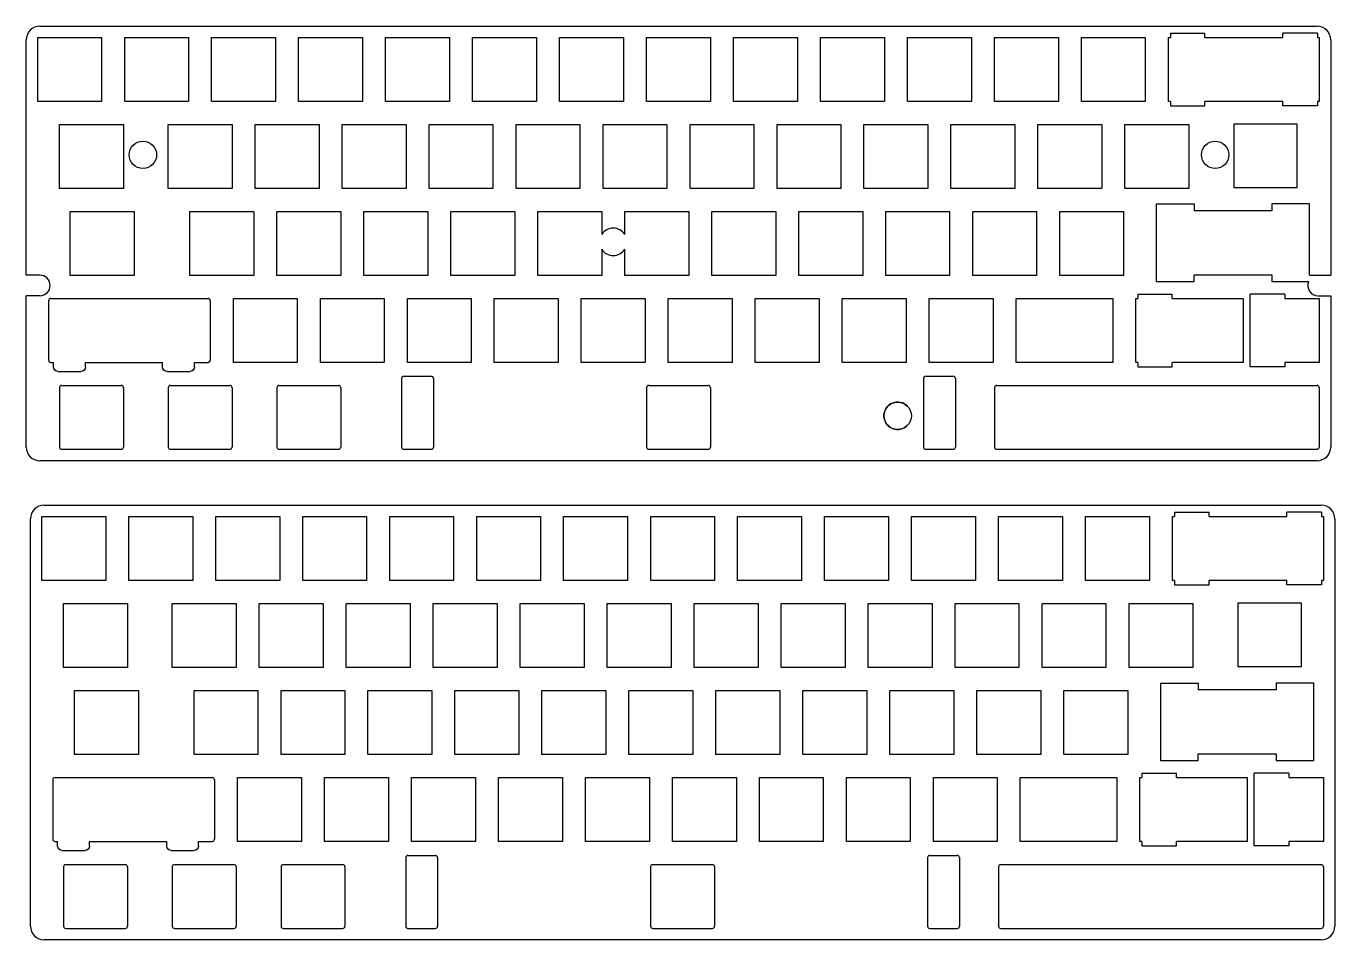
# Model space of a CAD drawing. Header units: millimetres. Extents: x 3603 to 4316, y 1056 to 1550.
# Drawn here: x 4022.1 to 4308.8, y 1055.8 to 1256 of the extents above; entities that cross this region are included whole.
import ezdxf

# ---------------------------------------------------------------- set-up
doc = ezdxf.new("R2010")
doc.units = ezdxf.units.MM

msp = doc.modelspace()

# ---------------------------------------------------------------- linework, layer by layer
at = {"color": 0}
for p, q in [((4025.15, 1255.96), (4304.85, 1255.96)), ((4022.15, 1201.41), (4022.15, 1252.96)), ((4024.65, 1253.46), (4038.65, 1253.46)), ((4024.65, 1239.46), (4024.65, 1253.46)), ((4038.65, 1253.46), (4038.65, 1239.46)), ((4043.7, 1253.46), (4057.7, 1253.46)), ((4043.7, 1239.46), (4043.7, 1253.46)), ((4057.7, 1253.46), (4057.7, 1239.46)), ((4062.75, 1253.46), (4076.75, 1253.46)), ((4062.75, 1239.46), (4062.75, 1253.46)), ((4076.75, 1253.46), (4076.75, 1239.46)), ((4081.8, 1253.46), (4095.8, 1253.46)), ((4081.8, 1239.46), (4081.8, 1253.46)), ((4095.8, 1253.46), (4095.8, 1239.46)), ((4100.85, 1253.46), (4114.85, 1253.46)), ((4100.85, 1239.46), (4100.85, 1253.46)), ((4114.85, 1253.46), (4114.85, 1239.46)), ((4119.9, 1253.46), (4133.9, 1253.46)), ((4119.9, 1239.46), (4119.9, 1253.46)), ((4133.9, 1253.46), (4133.9, 1239.46)), ((4138.95, 1253.46), (4152.95, 1253.46)), ((4138.95, 1239.46), (4138.95, 1253.46)), ((4152.95, 1253.46), (4152.95, 1239.46)), ((4158, 1253.46), (4172, 1253.46)), ((4158, 1239.46), (4158, 1253.46)), ((4172, 1253.46), (4172, 1239.46)), ((4177.05, 1253.46), (4191.05, 1253.46)), ((4177.05, 1239.46), (4177.05, 1253.46)), ((4191.05, 1253.46), (4191.05, 1239.46)), ((4196.1, 1253.46), (4210.1, 1253.46)), ((4196.1, 1239.46), (4196.1, 1253.46)), ((4210.1, 1253.46), (4210.1, 1239.46)), ((4215.15, 1253.46), (4229.15, 1253.46)), ((4215.15, 1239.46), (4215.15, 1253.46)), ((4229.15, 1253.46), (4229.15, 1239.46)), ((4234.2, 1253.46), (4248.2, 1253.46)), ((4234.2, 1239.46), (4234.2, 1253.46)), ((4248.2, 1253.46), (4248.2, 1239.46)), ((4253.25, 1253.46), (4267.25, 1253.46)), ((4253.25, 1239.46), (4253.25, 1253.46)), ((4267.25, 1253.46), (4267.25, 1239.46)), ((4272.3, 1253.46), (4272.73, 1253.46)), ((4272.3, 1239.46), (4272.3, 1253.46)), ((4272.73, 1254.43), (4272.73, 1253.46)), ((4272.73, 1254.43), (4280.3, 1254.43)), ((4280.3, 1253.46), (4280.3, 1254.43)), ((4280.3, 1253.46), (4297.35, 1253.46)), ((4297.35, 1253.46), (4297.35, 1254.43)), ((4304.93, 1254.43), (4297.35, 1254.43)), ((4304.93, 1254.43), (4304.93, 1253.46)), ((4304.93, 1253.46), (4305.35, 1253.46)), ((4305.35, 1253.46), (4305.35, 1239.46)), ((4307.85, 1252.96), (4307.85, 1201.41)), ((4038.65, 1239.46), (4024.65, 1239.46)), ((4057.7, 1239.46), (4043.7, 1239.46)), ((4076.75, 1239.46), (4062.75, 1239.46)), ((4095.8, 1239.46), (4081.8, 1239.46)), ((4114.85, 1239.46), (4100.85, 1239.46)), ((4133.9, 1239.46), (4119.9, 1239.46)), ((4152.95, 1239.46), (4138.95, 1239.46)), ((4172, 1239.46), (4158, 1239.46)), ((4191.05, 1239.46), (4177.05, 1239.46)), ((4210.1, 1239.46), (4196.1, 1239.46)), ((4229.15, 1239.46), (4215.15, 1239.46)), ((4248.2, 1239.46), (4234.2, 1239.46)), ((4267.25, 1239.46), (4253.25, 1239.46)), ((4272.73, 1239.46), (4272.3, 1239.46)), ((4272.73, 1239.46), (4272.73, 1238.49)), ((4272.73, 1238.49), (4280.3, 1238.49)), ((4297.35, 1239.46), (4280.3, 1239.46)), ((4280.3, 1238.49), (4280.3, 1239.46)), ((4297.35, 1238.49), (4297.35, 1239.46)), ((4304.93, 1238.49), (4297.35, 1238.49)), ((4305.35, 1239.46), (4304.93, 1239.46)), ((4304.93, 1239.46), (4304.93, 1238.49)), ((4029.41, 1234.41), (4043.41, 1234.41)), ((4029.41, 1220.41), (4029.41, 1234.41)), ((4043.41, 1234.41), (4043.41, 1220.41)), ((4053.23, 1234.41), (4067.22, 1234.41)), ((4053.23, 1220.41), (4053.23, 1234.41)), ((4067.22, 1234.41), (4067.22, 1220.41)), ((4072.28, 1234.41), (4086.27, 1234.41)), ((4072.28, 1220.41), (4072.28, 1234.41)), ((4086.27, 1234.41), (4086.27, 1220.41)), ((4091.33, 1234.41), (4105.32, 1234.41)), ((4091.33, 1220.41), (4091.33, 1234.41)), ((4105.32, 1234.41), (4105.32, 1220.41)), ((4110.38, 1234.41), (4124.37, 1234.41)), ((4110.38, 1220.41), (4110.38, 1234.41)), ((4124.37, 1234.41), (4124.37, 1220.41)), ((4129.43, 1234.41), (4143.42, 1234.41)), ((4129.43, 1220.41), (4129.43, 1234.41)), ((4143.42, 1234.41), (4143.42, 1220.41)), ((4148.48, 1234.41), (4162.47, 1234.41)), ((4148.48, 1220.41), (4148.48, 1234.41)), ((4162.47, 1234.41), (4162.47, 1220.41)), ((4167.53, 1234.41), (4181.52, 1234.41)), ((4167.53, 1220.41), (4167.53, 1234.41)), ((4181.52, 1234.41), (4181.52, 1220.41)), ((4186.58, 1234.41), (4200.57, 1234.41)), ((4186.58, 1220.41), (4186.58, 1234.41)), ((4200.57, 1234.41), (4200.57, 1220.41)), ((4205.63, 1234.41), (4219.62, 1234.41)), ((4205.63, 1220.41), (4205.63, 1234.41)), ((4219.62, 1234.41), (4219.62, 1220.41)), ((4224.68, 1234.41), (4238.67, 1234.41)), ((4224.68, 1220.41), (4224.68, 1234.41)), ((4238.67, 1234.41), (4238.67, 1220.41)), ((4243.73, 1234.41), (4257.72, 1234.41)), ((4243.73, 1220.41), (4243.73, 1234.41)), ((4257.72, 1234.41), (4257.72, 1220.41)), ((4262.78, 1234.41), (4276.77, 1234.41)), ((4262.78, 1220.41), (4262.78, 1234.41)), ((4276.77, 1234.41), (4276.77, 1220.41)), ((4043.41, 1220.41), (4029.41, 1220.41)), ((4067.22, 1220.41), (4053.23, 1220.41)), ((4086.27, 1220.41), (4072.28, 1220.41)), ((4105.32, 1220.41), (4091.33, 1220.41)), ((4124.37, 1220.41), (4110.38, 1220.41)), ((4143.42, 1220.41), (4129.43, 1220.41)), ((4162.47, 1220.41), (4148.48, 1220.41)), ((4181.52, 1220.41), (4167.53, 1220.41)), ((4200.57, 1220.41), (4186.58, 1220.41)), ((4219.62, 1220.41), (4205.63, 1220.41)), ((4238.67, 1220.41), (4224.68, 1220.41)), ((4257.72, 1220.41), (4243.73, 1220.41)), ((4276.77, 1220.41), (4262.78, 1220.41)), ((4031.79, 1215.36), (4045.79, 1215.36)), ((4031.79, 1201.36), (4031.79, 1215.36)), ((4045.79, 1215.36), (4045.79, 1201.36)), ((4057.99, 1215.36), (4071.99, 1215.36)), ((4057.99, 1201.36), (4057.99, 1215.36)), ((4071.99, 1215.36), (4071.99, 1201.36)), ((4077.04, 1215.36), (4091.04, 1215.36)), ((4077.04, 1201.36), (4077.04, 1215.36)), ((4091.04, 1215.36), (4091.04, 1201.36)), ((4096.09, 1215.36), (4110.09, 1215.36)), ((4096.09, 1201.36), (4096.09, 1215.36)), ((4110.09, 1215.36), (4110.09, 1201.36)), ((4115.14, 1215.36), (4129.14, 1215.36)), ((4115.14, 1201.36), (4115.14, 1215.36)), ((4129.14, 1215.36), (4129.14, 1201.36)), ((4134.19, 1215.36), (4148.19, 1215.36)), ((4134.19, 1201.36), (4134.19, 1215.36)), ((4148.19, 1215.36), (4148.19, 1210.34)), ((4153.24, 1215.36), (4167.24, 1215.36)), ((4153.24, 1210.31), (4153.24, 1215.36)), ((4167.24, 1215.36), (4167.24, 1201.36)), ((4172.29, 1215.36), (4186.29, 1215.36)), ((4172.29, 1201.36), (4172.29, 1215.36)), ((4186.29, 1215.36), (4186.29, 1201.36)), ((4191.34, 1215.36), (4205.34, 1215.36)), ((4191.34, 1201.36), (4191.34, 1215.36)), ((4205.34, 1215.36), (4205.34, 1201.36)), ((4210.39, 1215.36), (4224.39, 1215.36)), ((4210.39, 1201.36), (4210.39, 1215.36)), ((4224.39, 1215.36), (4224.39, 1201.36)), ((4229.44, 1215.36), (4243.44, 1215.36)), ((4229.44, 1201.36), (4229.44, 1215.36)), ((4243.44, 1215.36), (4243.44, 1201.36)), ((4248.49, 1215.36), (4262.49, 1215.36)), ((4248.49, 1201.36), (4248.49, 1215.36)), ((4262.49, 1215.36), (4262.49, 1201.36)), ((4269.64, 1217), (4269.64, 1200.01)), ((4269.64, 1217), (4277.92, 1217)), ((4294.97, 1215.51), (4277.92, 1215.51)), ((4303.24, 1217), (4294.97, 1217)), ((4303.24, 1201.41), (4303.24, 1217)), ((4148.19, 1207.07), (4148.19, 1201.36)), ((4153.24, 1201.36), (4153.24, 1207.1)), ((4045.79, 1201.36), (4031.79, 1201.36)), ((4071.99, 1201.36), (4057.99, 1201.36)), ((4091.04, 1201.36), (4077.04, 1201.36)), ((4110.09, 1201.36), (4096.09, 1201.36)), ((4129.14, 1201.36), (4115.14, 1201.36)), ((4148.19, 1201.36), (4134.19, 1201.36)), ((4167.24, 1201.36), (4153.24, 1201.36)), ((4186.29, 1201.36), (4172.29, 1201.36)), ((4205.34, 1201.36), (4191.34, 1201.36)), ((4224.39, 1201.36), (4210.39, 1201.36)), ((4243.44, 1201.36), (4229.44, 1201.36)), ((4262.49, 1201.36), (4248.49, 1201.36)), ((4277.92, 1200.01), (4277.92, 1201.51)), ((4277.92, 1201.51), (4294.97, 1201.51)), ((4294.97, 1201.51), (4294.97, 1200.01)), ((4269.64, 1200.01), (4277.92, 1200.01)), ((4294.97, 1200.01), (4303, 1200.01)), ((4022.15, 1163.76), (4022.15, 1196.91)), ((4067.51, 1196.31), (4081.51, 1196.31)), ((4067.51, 1182.31), (4067.51, 1196.31)), ((4081.51, 1196.31), (4081.51, 1182.31)), ((4086.56, 1196.31), (4100.56, 1196.31)), ((4086.56, 1182.31), (4086.56, 1196.31)), ((4100.56, 1196.31), (4100.56, 1182.31)), ((4105.61, 1196.31), (4119.61, 1196.31)), ((4105.61, 1182.31), (4105.61, 1196.31)), ((4119.61, 1196.31), (4119.61, 1182.31)), ((4124.66, 1196.31), (4138.66, 1196.31)), ((4124.66, 1182.31), (4124.66, 1196.31)), ((4138.66, 1196.31), (4138.66, 1182.31)), ((4143.71, 1196.31), (4157.71, 1196.31)), ((4143.71, 1182.31), (4143.71, 1196.31)), ((4157.71, 1196.31), (4157.71, 1182.31)), ((4162.76, 1196.31), (4176.76, 1196.31)), ((4162.76, 1182.31), (4162.76, 1196.31)), ((4176.76, 1196.31), (4176.76, 1182.31)), ((4181.81, 1196.31), (4195.81, 1196.31)), ((4181.81, 1182.31), (4181.81, 1196.31)), ((4195.81, 1196.31), (4195.81, 1182.31)), ((4200.86, 1196.31), (4214.86, 1196.31)), ((4200.86, 1182.31), (4200.86, 1196.31)), ((4214.86, 1196.31), (4214.86, 1182.31)), ((4219.91, 1196.31), (4233.91, 1196.31)), ((4219.91, 1182.31), (4219.91, 1196.31)), ((4233.91, 1196.31), (4233.91, 1182.31)), ((4238.96, 1196.31), (4260.11, 1196.31)), ((4238.96, 1182.31), (4238.96, 1196.31)), ((4260.11, 1196.31), (4260.11, 1182.31)), ((4265.15, 1196.31), (4265.58, 1196.31)), ((4265.15, 1182.31), (4265.15, 1196.31)), ((4265.58, 1197.28), (4265.58, 1196.31)), ((4265.58, 1197.28), (4273.16, 1197.28)), ((4273.16, 1196.31), (4273.16, 1197.28)), ((4273.16, 1196.31), (4288.68, 1196.31)), ((4288.68, 1196.31), (4288.68, 1182.31)), ((4290.21, 1181.34), (4290.21, 1197.28)), ((4297.78, 1197.28), (4290.21, 1197.28)), ((4297.78, 1197.28), (4297.78, 1196.31)), ((4297.78, 1196.31), (4305.35, 1196.31)), ((4305.35, 1196.31), (4305.35, 1182.31)), ((4307.85, 1196.91), (4307.85, 1163.76)), ((4081.51, 1182.31), (4067.51, 1182.31)), ((4100.56, 1182.31), (4086.56, 1182.31)), ((4119.61, 1182.31), (4105.61, 1182.31)), ((4138.66, 1182.31), (4124.66, 1182.31)), ((4157.71, 1182.31), (4143.71, 1182.31)), ((4176.76, 1182.31), (4162.76, 1182.31)), ((4195.81, 1182.31), (4181.81, 1182.31)), ((4214.86, 1182.31), (4200.86, 1182.31)), ((4233.91, 1182.31), (4219.91, 1182.31)), ((4260.11, 1182.31), (4238.96, 1182.31)), ((4265.58, 1182.31), (4265.15, 1182.31)), ((4265.58, 1182.31), (4265.58, 1181.34)), ((4265.58, 1181.34), (4273.16, 1181.34)), ((4288.68, 1182.31), (4273.16, 1182.31)), ((4273.16, 1181.34), (4273.16, 1182.31)), ((4297.78, 1181.34), (4290.21, 1181.34)), ((4305.35, 1182.31), (4297.78, 1182.31)), ((4297.78, 1182.31), (4297.78, 1181.34)), ((4304.85, 1160.76), (4025.15, 1160.76)), ((4026.06, 1151.01), (4305.75, 1151.01)), ((4273.63, 1149.48), (4273.63, 1148.51)), ((4273.63, 1149.48), (4281.2, 1149.48)), ((4281.2, 1148.51), (4281.2, 1149.48)), ((4298.26, 1148.51), (4298.26, 1149.48)), ((4305.83, 1149.48), (4298.26, 1149.48)), ((4305.83, 1149.48), (4305.83, 1148.51)), ((4023.06, 1091.82), (4023.06, 1148.01)), ((4025.56, 1148.51), (4039.55, 1148.51)), ((4025.56, 1134.51), (4025.56, 1148.51)), ((4039.55, 1148.51), (4039.55, 1134.51)), ((4044.61, 1148.51), (4058.6, 1148.51)), ((4044.61, 1134.51), (4044.61, 1148.51)), ((4058.6, 1148.51), (4058.6, 1134.51)), ((4063.66, 1148.51), (4077.65, 1148.51)), ((4063.66, 1134.51), (4063.66, 1148.51)), ((4077.65, 1148.51), (4077.65, 1134.51)), ((4082.71, 1148.51), (4096.7, 1148.51)), ((4082.71, 1134.51), (4082.71, 1148.51)), ((4096.7, 1148.51), (4096.7, 1134.51)), ((4101.76, 1148.51), (4115.75, 1148.51)), ((4101.76, 1134.51), (4101.76, 1148.51)), ((4115.75, 1148.51), (4115.75, 1134.51)), ((4120.8, 1148.51), (4134.8, 1148.51)), ((4120.8, 1134.51), (4120.8, 1148.51)), ((4134.8, 1148.51), (4134.8, 1134.51)), ((4139.85, 1148.51), (4153.85, 1148.51)), ((4139.85, 1134.51), (4139.85, 1148.51)), ((4153.85, 1148.51), (4153.85, 1134.51)), ((4158.91, 1148.51), (4172.9, 1148.51)), ((4158.91, 1134.51), (4158.91, 1148.51)), ((4172.9, 1148.51), (4172.9, 1134.51)), ((4177.96, 1148.51), (4191.95, 1148.51)), ((4177.96, 1134.51), (4177.96, 1148.51)), ((4191.95, 1148.51), (4191.95, 1134.51)), ((4197.01, 1148.51), (4211, 1148.51)), ((4197.01, 1134.51), (4197.01, 1148.51)), ((4211, 1148.51), (4211, 1134.51)), ((4216.06, 1148.51), (4230.05, 1148.51)), ((4216.06, 1134.51), (4216.06, 1148.51)), ((4230.05, 1148.51), (4230.05, 1134.51)), ((4235.11, 1148.51), (4249.1, 1148.51)), ((4235.11, 1134.51), (4235.11, 1148.51)), ((4249.1, 1148.51), (4249.1, 1134.51)), ((4254.16, 1148.51), (4268.15, 1148.51)), ((4254.16, 1134.51), (4254.16, 1148.51)), ((4268.15, 1148.51), (4268.15, 1134.51)), ((4273.21, 1148.51), (4273.63, 1148.51)), ((4273.21, 1134.51), (4273.21, 1148.51)), ((4281.2, 1148.51), (4298.26, 1148.51)), ((4305.83, 1148.51), (4306.25, 1148.51)), ((4306.25, 1148.51), (4306.25, 1134.51)), ((4308.75, 1148.01), (4308.75, 1091.92)), ((4039.55, 1134.51), (4025.56, 1134.51)), ((4058.6, 1134.51), (4044.61, 1134.51)), ((4077.65, 1134.51), (4063.66, 1134.51)), ((4096.7, 1134.51), (4082.71, 1134.51)), ((4115.75, 1134.51), (4101.76, 1134.51)), ((4134.8, 1134.51), (4120.8, 1134.51)), ((4153.85, 1134.51), (4139.85, 1134.51)), ((4172.9, 1134.51), (4158.91, 1134.51)), ((4191.95, 1134.51), (4177.96, 1134.51)), ((4211, 1134.51), (4197.01, 1134.51)), ((4230.05, 1134.51), (4216.06, 1134.51)), ((4249.1, 1134.51), (4235.11, 1134.51)), ((4268.15, 1134.51), (4254.16, 1134.51)), ((4273.63, 1134.51), (4273.21, 1134.51)), ((4273.63, 1134.51), (4273.63, 1133.54)), ((4273.63, 1133.54), (4281.2, 1133.54)), ((4298.26, 1134.51), (4281.2, 1134.51)), ((4281.2, 1133.54), (4281.2, 1134.51)), ((4298.26, 1133.54), (4298.26, 1134.51)), ((4305.83, 1133.54), (4298.26, 1133.54)), ((4306.25, 1134.51), (4305.83, 1134.51)), ((4305.83, 1134.51), (4305.83, 1133.54)), ((4030.32, 1129.46), (4044.32, 1129.46)), ((4030.32, 1115.46), (4030.32, 1129.46)), ((4044.32, 1129.46), (4044.32, 1115.46)), ((4054.13, 1129.46), (4068.13, 1129.46)), ((4054.13, 1115.46), (4054.13, 1129.46)), ((4068.13, 1129.46), (4068.13, 1115.46)), ((4073.18, 1129.46), (4087.18, 1129.46)), ((4073.18, 1115.46), (4073.18, 1129.46)), ((4087.18, 1129.46), (4087.18, 1115.46)), ((4092.23, 1129.46), (4106.23, 1129.46)), ((4092.23, 1115.46), (4092.23, 1129.46)), ((4106.23, 1129.46), (4106.23, 1115.46)), ((4111.28, 1129.46), (4125.28, 1129.46)), ((4111.28, 1115.46), (4111.28, 1129.46)), ((4125.28, 1129.46), (4125.28, 1115.46)), ((4130.33, 1129.46), (4144.33, 1129.46)), ((4130.33, 1115.46), (4130.33, 1129.46)), ((4144.33, 1129.46), (4144.33, 1115.46)), ((4149.38, 1129.46), (4163.38, 1129.46)), ((4149.38, 1115.46), (4149.38, 1129.46)), ((4163.38, 1129.46), (4163.38, 1115.46)), ((4168.43, 1129.46), (4182.43, 1129.46)), ((4168.43, 1115.46), (4168.43, 1129.46)), ((4182.43, 1129.46), (4182.43, 1115.46)), ((4187.48, 1129.46), (4201.48, 1129.46)), ((4187.48, 1115.46), (4187.48, 1129.46)), ((4201.48, 1129.46), (4201.48, 1115.46)), ((4206.53, 1129.46), (4220.53, 1129.46)), ((4206.53, 1115.46), (4206.53, 1129.46)), ((4220.53, 1129.46), (4220.53, 1115.46)), ((4225.58, 1129.46), (4239.58, 1129.46)), ((4225.58, 1115.46), (4225.58, 1129.46)), ((4239.58, 1129.46), (4239.58, 1115.46)), ((4244.63, 1129.46), (4258.63, 1129.46)), ((4244.63, 1115.46), (4244.63, 1129.46)), ((4258.63, 1129.46), (4258.63, 1115.46)), ((4263.68, 1129.46), (4277.68, 1129.46)), ((4263.68, 1115.46), (4263.68, 1129.46)), ((4277.68, 1129.46), (4277.68, 1115.46)), ((4044.32, 1115.46), (4030.32, 1115.46)), ((4068.13, 1115.46), (4054.13, 1115.46)), ((4087.18, 1115.46), (4073.18, 1115.46)), ((4106.23, 1115.46), (4092.23, 1115.46)), ((4125.28, 1115.46), (4111.28, 1115.46)), ((4144.33, 1115.46), (4130.33, 1115.46)), ((4163.38, 1115.46), (4149.38, 1115.46)), ((4182.43, 1115.46), (4168.43, 1115.46)), ((4201.48, 1115.46), (4187.48, 1115.46)), ((4220.53, 1115.46), (4206.53, 1115.46)), ((4239.58, 1115.46), (4225.58, 1115.46)), ((4258.63, 1115.46), (4244.63, 1115.46)), ((4277.68, 1115.46), (4263.68, 1115.46)), ((4032.7, 1110.41), (4046.7, 1110.41)), ((4032.7, 1096.41), (4032.7, 1110.41)), ((4046.7, 1110.41), (4046.7, 1096.41)), ((4058.89, 1110.41), (4072.89, 1110.41)), ((4058.89, 1096.41), (4058.89, 1110.41)), ((4072.89, 1110.41), (4072.89, 1096.41)), ((4077.94, 1110.41), (4091.94, 1110.41)), ((4077.94, 1096.41), (4077.94, 1110.41)), ((4091.94, 1110.41), (4091.94, 1096.41)), ((4096.99, 1110.41), (4110.99, 1110.41)), ((4096.99, 1096.41), (4096.99, 1110.41)), ((4110.99, 1110.41), (4110.99, 1096.41)), ((4116.04, 1110.41), (4130.04, 1110.41)), ((4116.04, 1096.41), (4116.04, 1110.41)), ((4130.04, 1110.41), (4130.04, 1096.41)), ((4135.09, 1110.41), (4149.09, 1110.41)), ((4135.09, 1096.41), (4135.09, 1110.41)), ((4149.09, 1110.41), (4149.09, 1101.47)), ((4154.14, 1110.41), (4168.14, 1110.41)), ((4154.14, 1101.01), (4154.14, 1110.41)), ((4168.14, 1110.41), (4168.14, 1096.41)), ((4173.19, 1110.41), (4187.19, 1110.41)), ((4173.19, 1096.41), (4173.19, 1110.41)), ((4187.19, 1110.41), (4187.19, 1096.41)), ((4192.24, 1110.41), (4206.24, 1110.41)), ((4192.24, 1096.41), (4192.24, 1110.41)), ((4206.24, 1110.41), (4206.24, 1096.41)), ((4211.29, 1110.41), (4225.29, 1110.41)), ((4211.29, 1096.41), (4211.29, 1110.41)), ((4225.29, 1110.41), (4225.29, 1096.41)), ((4230.34, 1110.41), (4244.34, 1110.41)), ((4230.34, 1096.41), (4230.34, 1110.41)), ((4244.34, 1110.41), (4244.34, 1096.41)), ((4249.39, 1110.41), (4263.39, 1110.41)), ((4249.39, 1096.41), (4249.39, 1110.41)), ((4263.39, 1110.41), (4263.39, 1096.41)), ((4270.55, 1112.05), (4270.55, 1095.06)), ((4270.55, 1112.05), (4278.82, 1112.05)), ((4295.87, 1110.56), (4278.82, 1110.56)), ((4304.15, 1112.05), (4295.87, 1112.05)), ((4304.15, 1095.07), (4304.15, 1112.05)), ((4149.09, 1102.12), (4149.09, 1096.41)), ((4154.14, 1096.41), (4154.14, 1102.16)), ((4046.7, 1096.41), (4032.7, 1096.41)), ((4072.89, 1096.41), (4058.89, 1096.41)), ((4091.94, 1096.41), (4077.94, 1096.41)), ((4110.99, 1096.41), (4096.99, 1096.41)), ((4130.04, 1096.41), (4116.04, 1096.41)), ((4149.09, 1096.41), (4135.09, 1096.41)), ((4168.14, 1096.41), (4154.14, 1096.41)), ((4187.19, 1096.41), (4173.19, 1096.41)), ((4206.24, 1096.41), (4192.24, 1096.41)), ((4225.29, 1096.41), (4211.29, 1096.41)), ((4244.34, 1096.41), (4230.34, 1096.41)), ((4263.39, 1096.41), (4249.39, 1096.41)), ((4270.55, 1095.06), (4278.82, 1095.06)), ((4278.82, 1095.06), (4278.82, 1096.56)), ((4278.82, 1096.56), (4295.87, 1096.56)), ((4295.87, 1096.56), (4295.87, 1095.06)), ((4295.87, 1095.06), (4304.15, 1095.06)), ((4266.48, 1092.33), (4266.48, 1091.36)), ((4266.48, 1092.33), (4274.06, 1092.33)), ((4274.06, 1091.36), (4274.06, 1092.33)), ((4291.11, 1076.39), (4291.11, 1092.33)), ((4298.69, 1092.33), (4291.11, 1092.33)), ((4298.69, 1092.33), (4298.69, 1091.36)), ((4023.06, 1058.81), (4023.06, 1091.96)), ((4068.42, 1091.36), (4082.42, 1091.36)), ((4068.42, 1077.36), (4068.42, 1091.36)), ((4082.42, 1091.36), (4082.42, 1077.36)), ((4087.47, 1091.36), (4101.47, 1091.36)), ((4087.47, 1077.36), (4087.47, 1091.36)), ((4101.47, 1091.36), (4101.47, 1077.36)), ((4106.52, 1091.36), (4120.52, 1091.36)), ((4106.52, 1077.36), (4106.52, 1091.36)), ((4120.52, 1091.36), (4120.52, 1077.36)), ((4125.57, 1091.36), (4139.57, 1091.36)), ((4125.57, 1077.36), (4125.57, 1091.36)), ((4139.57, 1091.36), (4139.57, 1077.36)), ((4144.62, 1091.36), (4158.62, 1091.36)), ((4144.62, 1077.36), (4144.62, 1091.36)), ((4158.62, 1091.36), (4158.62, 1077.36)), ((4163.67, 1091.36), (4177.67, 1091.36)), ((4163.67, 1077.36), (4163.67, 1091.36)), ((4177.67, 1091.36), (4177.67, 1077.36)), ((4182.72, 1091.36), (4196.72, 1091.36)), ((4182.72, 1077.36), (4182.72, 1091.36)), ((4196.72, 1091.36), (4196.72, 1077.36)), ((4201.77, 1091.36), (4215.77, 1091.36)), ((4201.77, 1077.36), (4201.77, 1091.36)), ((4215.77, 1091.36), (4215.77, 1077.36)), ((4220.82, 1091.36), (4234.82, 1091.36)), ((4220.82, 1077.36), (4220.82, 1091.36)), ((4234.82, 1091.36), (4234.82, 1077.36)), ((4239.87, 1091.36), (4261.01, 1091.36)), ((4239.87, 1077.36), (4239.87, 1091.36)), ((4261.01, 1091.36), (4261.01, 1077.36)), ((4266.06, 1091.36), (4266.48, 1091.36)), ((4266.06, 1077.36), (4266.06, 1091.36)), ((4274.06, 1091.36), (4289.59, 1091.36)), ((4289.59, 1091.36), (4289.59, 1077.36)), ((4298.69, 1091.36), (4306.25, 1091.36)), ((4306.25, 1091.36), (4306.25, 1077.36)), ((4308.75, 1091.96), (4308.75, 1058.81)), ((4082.42, 1077.36), (4068.42, 1077.36)), ((4101.47, 1077.36), (4087.47, 1077.36)), ((4120.52, 1077.36), (4106.52, 1077.36)), ((4139.57, 1077.36), (4125.57, 1077.36)), ((4158.62, 1077.36), (4144.62, 1077.36)), ((4177.67, 1077.36), (4163.67, 1077.36)), ((4196.72, 1077.36), (4182.72, 1077.36)), ((4215.77, 1077.36), (4201.77, 1077.36)), ((4234.82, 1077.36), (4220.82, 1077.36)), ((4261.01, 1077.36), (4239.87, 1077.36)), ((4266.48, 1077.36), (4266.06, 1077.36)), ((4266.48, 1077.36), (4266.48, 1076.39)), ((4266.48, 1076.39), (4274.06, 1076.39)), ((4289.59, 1077.36), (4274.06, 1077.36)), ((4274.06, 1076.39), (4274.06, 1077.36)), ((4298.69, 1076.39), (4291.11, 1076.39)), ((4306.25, 1077.36), (4298.69, 1077.36)), ((4298.69, 1077.36), (4298.69, 1076.39)), ((4305.75, 1055.81), (4026.06, 1055.81))]:
    msp.add_line(p, q, dxfattribs=at)
for p, q in [((4277.92, 1217), (4277.92, 1215.51)), ((4294.97, 1217), (4294.97, 1215.51)), ((4104.35, 1178.76), (4104.35, 1163.76)), ((4104.85, 1179.26), (4110.85, 1179.26)), ((4111.35, 1178.76), (4111.35, 1163.76)), ((4218.65, 1178.76), (4218.65, 1163.76)), ((4219.15, 1179.26), (4225.15, 1179.26)), ((4225.65, 1178.76), (4225.65, 1163.76)), ((4029.41, 1176.76), (4029.41, 1163.76)), ((4029.91, 1177.26), (4042.91, 1177.26)), ((4043.41, 1176.76), (4043.41, 1163.76)), ((4053.23, 1176.76), (4053.23, 1163.76)), ((4053.73, 1177.26), (4066.73, 1177.26)), ((4067.23, 1176.76), (4067.23, 1163.76)), ((4077.04, 1176.76), (4077.04, 1163.76)), ((4077.54, 1177.26), (4090.54, 1177.26)), ((4091.04, 1176.76), (4091.04, 1163.76)), ((4158, 1176.76), (4158, 1163.76)), ((4158.5, 1177.26), (4171.5, 1177.26)), ((4172, 1176.76), (4172, 1163.76)), ((4234.2, 1176.76), (4234.2, 1163.76)), ((4305.35, 1176.76), (4305.35, 1163.76)), ((4029.91, 1163.26), (4042.91, 1163.26)), ((4053.73, 1163.26), (4066.73, 1163.26)), ((4077.54, 1163.26), (4090.54, 1163.26)), ((4104.85, 1163.26), (4110.85, 1163.26)), ((4158.5, 1163.26), (4171.5, 1163.26)), ((4219.15, 1163.26), (4225.15, 1163.26)), ((4278.82, 1112.05), (4278.82, 1110.56)), ((4295.87, 1112.05), (4295.87, 1110.56)), ((4030.82, 1072.31), (4043.82, 1072.31)), ((4054.63, 1072.31), (4067.63, 1072.31)), ((4078.44, 1072.31), (4091.44, 1072.31)), ((4105.25, 1073.81), (4105.25, 1058.81)), ((4105.75, 1074.31), (4111.75, 1074.31)), ((4112.25, 1073.81), (4112.25, 1058.81)), ((4159.4, 1072.31), (4172.4, 1072.31)), ((4219.55, 1073.81), (4219.55, 1058.81)), ((4220.05, 1074.31), (4226.05, 1074.31)), ((4226.55, 1073.81), (4226.55, 1058.81)), ((4030.32, 1071.81), (4030.32, 1058.81)), ((4044.32, 1071.81), (4044.32, 1058.81)), ((4054.13, 1071.81), (4054.13, 1058.81)), ((4068.13, 1071.81), (4068.13, 1058.81)), ((4077.94, 1071.81), (4077.94, 1058.81)), ((4091.94, 1071.81), (4091.94, 1058.81)), ((4158.9, 1071.81), (4158.9, 1058.81)), ((4172.9, 1071.81), (4172.9, 1058.81)), ((4235.1, 1071.81), (4235.1, 1058.81)), ((4306.25, 1071.81), (4306.25, 1058.81)), ((4030.82, 1058.31), (4043.82, 1058.31)), ((4054.63, 1058.31), (4067.63, 1058.31)), ((4078.44, 1058.31), (4091.44, 1058.31)), ((4105.75, 1058.31), (4111.75, 1058.31)), ((4159.4, 1058.31), (4172.4, 1058.31)), ((4220.05, 1058.31), (4226.05, 1058.31))]:
    msp.add_line(p, q)
at = {"linetype": 'Continuous'}
for p, q in [((4025.13, 1201.41), (4022.13, 1201.41)), ((4303.24, 1201.41), (4307.88, 1201.41)), ((4025.13, 1196.91), (4022.13, 1196.91)), ((4305.09, 1196.91), (4307.88, 1196.91)), ((4234.7, 1177.26), (4304.85, 1177.26)), ((4234.7, 1163.26), (4304.85, 1163.26)), ((4235.6, 1072.31), (4305.75, 1072.31)), ((4235.6, 1058.31), (4305.75, 1058.31))]:
    msp.add_line(p, q, dxfattribs=at)
at = {"color": 7, "linetype": 'Continuous', "lineweight": 25}
for p, q in [((4027.03, 1195.81), (4027.03, 1182.81)), ((4027.53, 1196.31), (4061.96, 1196.31)), ((4062.46, 1195.81), (4062.46, 1182.81)), ((4027.53, 1182.31), (4028.12, 1182.31)), ((4028.12, 1181.31), (4028.12, 1182.31)), ((4035.12, 1181.31), (4035.12, 1182.31)), ((4035.12, 1182.31), (4051.99, 1182.31)), ((4051.99, 1181.31), (4051.99, 1182.31)), ((4058.99, 1181.31), (4058.99, 1182.31)), ((4058.99, 1182.31), (4061.96, 1182.31)), ((4029.12, 1180.31), (4034.12, 1180.31)), ((4052.99, 1180.31), (4057.99, 1180.31)), ((4027.94, 1090.86), (4027.94, 1077.86)), ((4028.44, 1091.36), (4062.87, 1091.36)), ((4063.37, 1090.86), (4063.37, 1077.86)), ((4028.44, 1077.36), (4029.02, 1077.36)), ((4029.02, 1076.36), (4029.02, 1077.36)), ((4030.02, 1075.36), (4035.02, 1075.36)), ((4036.02, 1076.36), (4036.02, 1077.36)), ((4036.02, 1077.36), (4052.9, 1077.36)), ((4052.9, 1076.36), (4052.9, 1077.36)), ((4053.9, 1075.36), (4058.9, 1075.36)), ((4059.9, 1076.36), (4059.9, 1077.36)), ((4059.9, 1077.36), (4062.87, 1077.36))]:
    msp.add_line(p, q, dxfattribs=at)
for points in [[(4300.54, 1220.61), (4300.54, 1234.51), (4286.64, 1234.51), (4286.64, 1220.61)], [(4301.44, 1115.66), (4301.44, 1129.56), (4287.54, 1129.56), (4287.54, 1115.66)]]:
    msp.add_lwpolyline(points, close=True)
at = {"linetype": 'Continuous'}
for centre in [(4047.7, 1227.76), (4282.55, 1227.76)]:
    msp.add_circle(centre, 3, dxfattribs=at)
msp.add_circle((4213, 1170.61), 3)
at = {"color": 0}
for centre, start, end in [((4025.15, 1252.96), 90, 180), ((4304.85, 1252.96), 0, 90), ((4025.15, 1163.76), 180, 270), ((4304.85, 1163.76), 270, 0), ((4026.06, 1148.01), 90, 180), ((4305.75, 1148.01), 0, 90), ((4026.06, 1058.81), 180, 270), ((4305.75, 1058.81), 270, 0)]:
    msp.add_arc(centre, 3, start, end, dxfattribs=at)
at = {"linetype": 'Continuous'}
for centre, radius, start, end in [((4150.7, 1208.71), 3, 32.2581, 146.896), ((4150.7, 1208.71), 3, 213.104, 327.7419), ((4025.13, 1199.16), 2.25, 270, 90), ((4213, 1170.61), 3, 44.2212, 315.7788)]:
    msp.add_arc(centre, radius, start, end, dxfattribs=at)
for centre, radius, start, end in [((4305.09, 1199.16), 2.25, 157.7396, 270), ((4104.85, 1178.76), 0.5, 90, 180), ((4110.85, 1178.76), 0.5, 0, 90), ((4219.15, 1178.76), 0.5, 90, 180), ((4225.15, 1178.76), 0.5, 0, 90), ((4029.91, 1176.76), 0.5, 90, 180), ((4042.91, 1176.76), 0.5, 0, 90), ((4053.73, 1176.76), 0.5, 90, 180), ((4066.73, 1176.76), 0.5, 0, 90), ((4077.54, 1176.76), 0.5, 90, 180), ((4090.54, 1176.76), 0.5, 0, 90), ((4158.5, 1176.76), 0.5, 90, 180), ((4171.5, 1176.76), 0.5, 0, 90), ((4234.7, 1176.76), 0.5, 90, 180), ((4304.85, 1176.76), 0.5, 0, 90), ((4029.91, 1163.76), 0.5, 180, 270), ((4042.91, 1163.76), 0.5, 270, 0), ((4053.73, 1163.76), 0.5, 180, 270), ((4066.73, 1163.76), 0.5, 270, 0), ((4077.54, 1163.76), 0.5, 180, 270), ((4090.54, 1163.76), 0.5, 270, 0), ((4104.85, 1163.76), 0.5, 180, 270), ((4110.85, 1163.76), 0.5, 270, 0), ((4158.5, 1163.76), 0.5, 180, 270), ((4171.5, 1163.76), 0.5, 270, 0), ((4219.15, 1163.76), 0.5, 180, 270), ((4225.15, 1163.76), 0.5, 270, 0), ((4234.7, 1163.76), 0.5, 180, 270), ((4304.85, 1163.76), 0.5, 270, 0), ((4030.82, 1071.81), 0.5, 90, 180), ((4043.82, 1071.81), 0.5, 0, 90), ((4054.63, 1071.81), 0.5, 90, 180), ((4067.63, 1071.81), 0.5, 0, 90), ((4078.44, 1071.81), 0.5, 90, 180), ((4091.44, 1071.81), 0.5, 0, 90), ((4105.75, 1073.81), 0.5, 90, 180), ((4111.75, 1073.81), 0.5, 0, 90), ((4159.4, 1071.81), 0.5, 90, 180), ((4172.4, 1071.81), 0.5, 0, 90), ((4220.05, 1073.81), 0.5, 90, 180), ((4226.05, 1073.81), 0.5, 0, 90), ((4235.6, 1071.81), 0.5, 90, 180), ((4305.75, 1071.81), 0.5, 0, 90), ((4030.82, 1058.81), 0.5, 180, 270), ((4043.82, 1058.81), 0.5, 270, 0), ((4054.63, 1058.81), 0.5, 180, 270), ((4067.63, 1058.81), 0.5, 270, 0), ((4078.44, 1058.81), 0.5, 180, 270), ((4091.44, 1058.81), 0.5, 270, 0), ((4105.75, 1058.81), 0.5, 180, 270), ((4111.75, 1058.81), 0.5, 270, 0), ((4159.4, 1058.81), 0.5, 180, 270), ((4172.4, 1058.81), 0.5, 270, 0), ((4220.05, 1058.81), 0.5, 180, 270), ((4226.05, 1058.81), 0.5, 270, 0), ((4235.6, 1058.81), 0.5, 180, 270), ((4305.75, 1058.81), 0.5, 270, 0)]:
    msp.add_arc(centre, radius, start, end)
at = {"color": 7, "linetype": 'Continuous', "lineweight": 25}
for centre, start, end in [((4027.53, 1195.81), 90, 180), ((4061.96, 1195.81), 0, 90), ((4027.53, 1182.81), 180, 270), ((4061.96, 1182.81), 270, 0), ((4028.44, 1090.86), 90, 180), ((4062.87, 1090.86), 0, 90), ((4028.44, 1077.86), 180, 270), ((4062.87, 1077.86), 270, 0)]:
    msp.add_arc(centre, 0.5, start, end, dxfattribs=at)
for points in [[(4029.12, 1180.31), (4028.59, 1180.31), (4028.12, 1180.78), (4028.12, 1181.31)], [(4035.12, 1181.31), (4035.12, 1180.78), (4034.65, 1180.31), (4034.12, 1180.31)], [(4052.99, 1180.31), (4052.49, 1180.31), (4051.99, 1180.8), (4051.99, 1181.31)], [(4058.99, 1181.31), (4058.99, 1180.78), (4058.52, 1180.31), (4057.99, 1180.31)], [(4030.02, 1075.36), (4029.49, 1075.36), (4029.02, 1075.83), (4029.02, 1076.36)], [(4036.02, 1076.36), (4036.02, 1075.83), (4035.55, 1075.36), (4035.02, 1075.36)], [(4053.9, 1075.36), (4053.39, 1075.36), (4052.9, 1075.85), (4052.9, 1076.36)], [(4059.9, 1076.36), (4059.9, 1075.83), (4059.43, 1075.36), (4058.9, 1075.36)]]:
    msp.add_open_spline(points, degree=3, dxfattribs=at)

doc.saveas('drawing.dxf')
